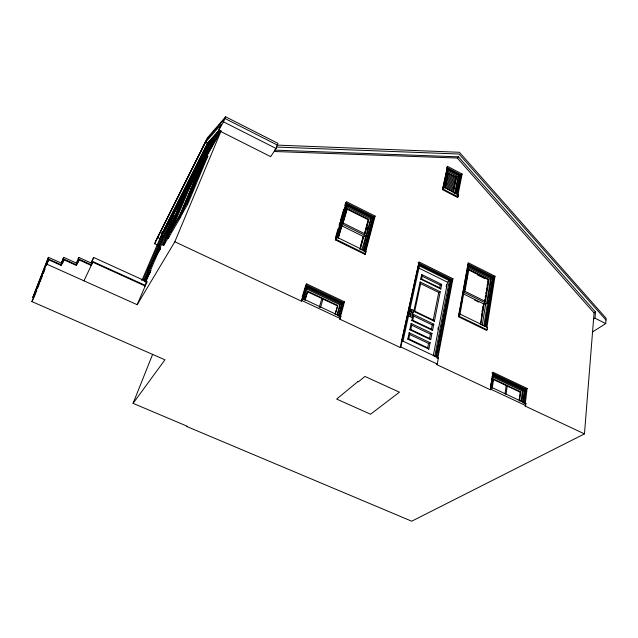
<?xml version="1.0" encoding="UTF-8"?>
<svg xmlns="http://www.w3.org/2000/svg" width="638" height="638" viewBox="0 0 638 638"><rect width="100%" height="100%" fill="white"/><g stroke="black" fill="none" stroke-linecap="round" stroke-linejoin="round"><path stroke-width="0.96" d="M592.271 332.119L605.725 323.586L606.1 318.266L459.4 152.275L277.674 145.129M152.665 354.289L133.071 403.344L187.086 426.192L186.79 426.511L411.709 521.206L584.464 433.88L594.066 312.923L457.318 158.025L274.436 151.501M593.571 319.112L594.999 318.187L595.485 311.99L458.459 156.828L274.468 150.121M147.713 272.043L148.877 266.572L149.172 266.078L150.401 266.644L147.96 272.163L148.455 267.745L148.16 268.247M524.269 403.559L526.055 389.084L527.116 388.438L492.943 372.233L490.335 389.738L436.583 364.529L437.221 364.059L438.402 357.846L402.171 340.772L401.565 341.274M527.116 388.438L525.218 403.894L525.935 403.471L491.332 387.218L490.646 387.657M584.464 433.88L524.962 405.983L525.68 405.561L525.935 403.471M522.028 401.804L523.463 390.4L493.31 376.133L491.627 387.521M523.024 402.347L524.938 389.635L492.791 374.41L492.161 376.556M523.264 403.096L524.938 389.635M521.087 401.485L522.402 391.046L523.463 390.4M519.133 400.52L520.193 392.195L520.72 391.868L493.589 379.052L492.217 388.295M519.539 401.127L520.72 391.868M505.033 393.893L506.181 385.575M506.046 394.372L507.186 386.054M490.59 387.106L491.308 382.314M491.595 380.392L491.874 378.47M490.789 387.848L492.791 374.41M490.335 389.738L491.021 389.3L491.332 387.218M492.807 381.237L493.078 379.387L520.193 392.195M486.156 326.688L494.059 276.972L495.016 276.198L468.188 262.744L458.411 316.719L486.451 330.317L487.105 329.83L487.488 327.422L459.48 313.808L458.85 314.319M495.016 276.198L486.826 327.908L487.488 327.422M483.851 325.986L491.555 278.056L468.563 266.548L459.807 315.204M484.84 326.449L492.967 277.386L468.069 264.914L459.081 314.59M485.167 326.201L492.967 277.386M488.963 279.452L485.39 301.399L464.911 291.303L468.842 269.403L488.963 279.452L488.014 280.226L487.703 282.132M482.208 325.524L485.662 304.254L486.619 303.505L490.606 278.83L491.555 278.056M481.387 315.643L481.698 313.752M482.009 311.854L482.32 309.964M482.623 308.074L482.934 306.176M480.318 324.742L483.724 303.911L463.26 293.839M480.805 324.375L484.202 303.536L485.662 304.254M484.585 301.2L484.896 299.294M485.207 297.388L485.518 295.482M485.829 293.576L486.14 291.67M486.451 289.756L486.77 287.85M487.081 285.944L487.392 284.038M484.912 301.782L488.485 279.835L468.38 269.794L468.037 271.7M464.783 289.788L465.126 287.882M465.979 283.12L466.322 281.222M466.665 279.316L467.008 277.41M467.351 275.512L467.694 273.606M458.411 316.719L459.049 316.209L459.48 313.808M460.357 309.909L460.7 308.018M461.043 306.128L461.896 301.399M462.231 299.509L462.574 297.619M436.998 358.07L452.015 279.532L452.94 278.742L418.991 261.947L400.201 347.471L339.791 319.136L340.158 317.764M452.94 278.742L437.764 358.325L438.402 357.846M434.765 356.347L449.383 280.648L419.437 265.863L402.929 341.354M435.818 356.849L450.851 279.962L418.919 264.18L402.155 340.604M436.129 356.602L450.851 279.962M437.899 329.224L438.274 327.286M446.185 286.629L446.568 284.692M433.25 355.844L447.549 282.235L449.383 280.648M428.856 349.09L430.124 342.702L409.165 332.765L407.786 339.145L428.856 349.09L427.699 347.822L408.767 338.882L407.786 339.145M430.722 339.695L431.974 333.387L411.167 323.466L409.811 329.758L430.722 339.695L429.573 338.443L410.776 329.511L409.811 329.758M432.556 330.42L433.792 324.208L413.145 314.295L411.805 320.507L432.556 330.42L431.416 329.192L412.762 320.276L411.805 320.507M434.374 321.281L440.228 291.781L420.115 281.94L413.775 311.376L434.374 321.281L433.234 320.069L414.716 311.161L413.775 311.376M440.778 288.998L441.695 284.381L421.71 274.547L420.713 279.157L440.778 288.998L439.662 287.842L421.622 278.997L420.713 279.157M457.183 195.292L461.266 174.9L462.127 174.022L447.461 166.319L442.485 189.653L457.462 197.413L458.044 196.839L458.443 194.813L443.482 187.054L442.908 187.644M457.462 197.413L462.127 174.022M427.699 347.822L428.569 343.451L430.124 342.702M429.573 338.443L430.427 334.137L431.974 333.387M431.416 329.192L432.261 324.941L433.792 324.208M433.234 320.069L438.737 292.483L440.228 291.781M439.662 287.842L440.22 285.074L441.695 284.381M455.189 193.832L458.834 175.793L447.836 170.027L444.016 188.035M456.33 193.258L460.197 175.203L447.366 168.472L443.099 187.436M456.433 193.912L460.197 175.203M453.179 192.748L456.369 177.117L447.836 173.097L447.589 174.27L455.843 178.584M454.511 193.753L457.98 176.67L458.834 175.793M456.369 177.117L453.179 191.607L444.83 187.277M444.997 187.54L448.123 172.802M442.485 189.653L443.059 189.071L447.366 168.472M413.36 310.642L411.885 317.469L408.759 315.977L410.25 309.151L411.805 309.893M408.767 338.882L409.7 334.511L409.165 332.765M410.776 329.511L411.701 325.205L411.167 323.466M412.762 320.276L413.671 316.025L413.145 314.295M414.716 311.161L420.633 283.631L420.115 281.94M421.622 278.997L422.22 276.23L421.71 274.547M401.852 340.851L418.632 264.459L450.548 280.226M400.201 347.471L400.808 346.976L402.171 340.772M364.984 254.418L375.088 216.075L346.426 201.704L335.341 239.896L364.984 254.418L366.148 251.516L336.529 236.993L336.011 237.583M363.963 250.838L373.031 217.335L346.426 204.016L336.577 237.408M363.979 251.492L373.031 217.335M365.024 252.01L374.283 216.968L375.088 216.075M361.794 250.168L370.71 218.89L371.515 217.997L346.944 205.707L346.171 206.624L370.71 218.89M367.193 229.951L367.935 227.176M362.91 250.343L371.515 217.997M360.271 247.113L362.998 236.961L363.804 236.084L365.351 236.85M359.928 249.45L363.405 236.523L341.649 225.772L338.459 236.826M360.334 249.019L363.804 236.084M364.681 232.814L368.03 220.333L368.836 219.44L347.343 208.706L346.57 209.615M364.569 234.298L368.437 219.887L346.952 209.16L342.813 223.531L347.343 208.706M368.836 219.44L364.968 233.867L343.204 223.085M338.666 316.408L342.263 303.122L306.711 286.287L302.739 298.863M339.775 316.926L343.635 302.643L344.456 301.822L306.655 283.894L305.889 284.755L343.635 302.643M344.456 301.822L340.341 317.078L340.891 316.536L302.571 298.536L302.061 299.094M339.791 319.136L340.891 316.536M336.992 315.012L339.799 304.701L340.62 303.887L307.269 288.105L306.503 288.958L339.799 304.701M337.55 315.14L340.62 303.887M338.65 315.73L342.263 303.122M335.078 314.055L337.733 305.435L307.731 291.255L304.884 299.876M335.237 314.566L337.733 305.435M320.603 307.261L322.956 299.047M337.638 237.95L346.944 205.707M338.315 238.221L342.04 225.326L341.649 225.772M319.215 307.644L321.839 298.528M335.779 236.594L337.973 229.042M339.065 225.27L339.887 222.439M340.437 220.549L343.73 209.232M344.823 205.46L345.652 202.629L374.283 216.968M335.341 239.896L336.529 236.993M336.569 238.054L346.426 204.016M342.343 219.871L343.707 215.134M344.807 211.353L345.629 208.514M303.967 297.364L304.812 294.565M303.887 299.326L307.269 288.105M304.996 300.37L307.731 291.255M302.149 297.093L305.602 285.704M133.071 403.344L164.947 359.808L31.9 301.583L46.518 264.036L137.17 304.693L174.82 241.77L301.439 301.152L306.655 283.894M301.439 301.152L302.571 298.536M302.707 299.525L306.711 286.287M154.635 243.732L205.572 142.234L221.115 124.569L218.643 130.455L270.671 156.629L276.102 148.479L277.969 143.367L225.621 116.794L207.486 137.752L156.637 239.106L154.635 243.732L158.192 245.391M61.878 264.036L62.117 263.478L48.472 257.329L32.697 297.563L33.375 296.223M33.734 295.29L48.472 257.329M33.95 297.539L36.829 290.178M37.546 288.336L39.341 283.735M40.058 281.892L42.571 275.457M43.288 273.614L45.083 269.013M46.518 265.336L48.671 259.818L61.176 265.44L63.967 259.849L76.337 265.432L79.032 259.889L91.266 265.432L91.529 264.874L78.171 258.821L78.841 257.441L92.183 263.494M61.168 263.366L63.768 257.385L77.262 263.486L77.015 264.044M61.479 262.904L63.768 257.385M61.176 265.44L61.415 264.882L47.754 258.733M62.436 263.51L63.967 259.849M218.619 134.355L220.333 130.264M174.82 241.77L221.195 130.71L160.226 237.87M210.899 147.936L217.598 132.002M180.514 214.145L181.631 214.679L187.516 204.567L207.844 156.15L206.768 155.616L200.795 166.119L178.68 218.268M212.422 145.265L218.324 131.189M213.953 142.569L219.065 130.367L207.509 143.199L162.227 233.221L141.78 280.704M215.492 139.85L219.456 130.399M217.048 137.114L219.871 130.383M218.643 130.455L223.499 121.858L225.621 116.794M178.329 218.882L190.961 188.984L198.849 175.211M182.947 210.444L182.388 210.173L191.408 188.816L196.759 179.549M202.039 163.535L213.363 136.699M203.482 160.983L214.049 135.942M183.513 209.081L191.95 189.079L194.917 183.927M193.785 184.725L201.361 166.765L204.942 160.473M204.942 158.415L214.743 135.168M189.063 189.063L188.035 188.561L167.036 237.974L168.113 238.484L180.666 216.952L183.154 211.05M182.388 210.173L186.798 202.565L195.85 181.072L196.4 181.344M196.592 179.318L205.3 158.639M206.417 155.832L215.445 134.395M206.768 155.616L186.392 204.024L187.516 204.567M207.9 153.216L216.154 133.605M209.392 150.584L216.872 132.808M192.205 180.841L208.762 141.811M168.113 238.484L169.054 236.251L163.759 245.343L162.698 244.848L182.643 198.043L188.035 188.561M170.984 231.714L189.414 188.234L198.769 171.837M193.577 178.425L209.4 141.102M194.957 175.992L210.046 140.384M196.352 173.536L210.692 139.666M197.756 171.064L211.353 138.932M199.176 168.576L212.015 138.199M200.595 166.063L212.685 137.457M137.17 304.693L147.019 281.781L93.69 257.489L91.952 261.149L145.456 285.457M182.883 197.246L197.078 163.942M165.011 241.324L164.476 241.076L173.337 220.285L178.792 210.843M174.581 218.826L174.062 218.579L182.612 198.522L183.122 198.761L186.719 192.453M184.183 194.949L199.144 159.827M185.498 192.644L201.225 155.696M176.973 215.11L173.855 220.533L166.685 237.376L170.171 231.363M175.665 216.282L175.123 217.558L176.463 215.221M183.122 198.761L176.2 215.014L179.78 208.786M186.814 190.315L203.307 151.549M163.759 245.343L165.29 241.746M164.476 241.076L168.448 234.234L177.34 213.307M178.074 211.593L186.647 191.416M188.146 187.971L205.404 147.386M189.494 185.61L207.509 143.199L205.572 142.234M190.842 183.234L208.132 142.505M146.628 276.206L147.801 273.471M150.536 267.083L151.708 264.339M153.662 259.778L154.835 257.042M155.616 255.216L156.796 252.473M161.486 241.515L162.267 239.689M172.802 214.982L180.833 196.233M144.595 281.079L162.993 238.11L169.437 226.881M174.03 212.821L182.835 192.253M175.267 210.644L184.845 188.258M176.511 208.451L186.862 184.246M177.771 206.241L188.888 180.219M145.823 281.294L174.134 215.014L162.004 236.283L143.183 280.098M179.031 204.016L190.922 176.176M180.307 201.775L192.963 172.116M181.591 199.519L195.013 168.033M163.288 231.73L165.114 227.471M164.444 229.688L167.052 223.619M165.617 227.63L168.998 219.759M166.789 225.557L170.952 215.875M167.977 223.475L172.914 211.983M169.174 221.37L174.876 208.068M170.37 219.257L176.854 204.136M144.084 280.927L162.913 237.009M171.582 217.127L178.839 200.196M144.34 280.967L162.754 237.998L170.681 224.177M162.132 233.755L163.184 231.307M76.201 263.271L78.841 257.441M76.337 265.432L76.584 264.874L63.074 258.773M77.421 263.518L79.032 259.889M91.122 262.912L93.69 257.489M91.92 264.044L92.789 262.21L145.145 285.983M83.953 280.824L92.789 262.21M31.9 301.583L33.543 298.345M46.518 264.036L48.671 259.818M155.975 240.646L206.752 139.475L224.919 118.477L277.347 145.065L277.099 145.44M161.558 234.76L220.198 131.572M182.596 199.997L186.639 192.907M200.826 168.033L205.308 160.178M182.069 201.233L186.113 194.151M200.292 169.301L203.873 163.017M181.535 202.477L184.685 196.967M199.758 170.569L203.339 164.293M205.548 160.186L207.844 156.15M181.009 203.721L184.597 197.429M199.215 171.845L203.243 164.787M180.482 204.965L184.071 198.681M198.681 173.121L202.709 166.071M179.948 206.21L183.537 199.941M198.139 174.397L201.72 168.137M179.414 207.462L183.002 201.193M197.605 175.681L202.071 167.866M178.887 208.714L182.915 201.672M197.062 176.965L200.635 170.713M178.353 209.966L181.487 204.495M196.52 178.249L200.093 172.013M162.865 237.288L172.061 221.043M177.819 211.226L180.945 205.763M195.97 179.541L199.989 172.523M177.276 212.486L180.857 206.249M195.427 180.833L198.107 176.16M163.926 236.108L164.899 234.409M165.872 232.71L170.745 224.209M174.062 218.579L180.315 207.517M190.953 189.207L193.864 184.135M194.335 183.425L198.298 176.519M177.356 213.674L179.142 210.564M195.22 182.58L196.209 180.857M173.313 221.809L176.431 216.394M191.4 190.395L194.853 184.382M172.762 223.093L175.881 217.678M190.842 191.711L194.797 184.845M172.22 224.377L175.338 218.97M190.284 193.027L194.239 186.176M171.67 225.661L175.227 219.496M189.725 194.351L193.186 188.362M171.12 226.953L175.123 220.022M189.167 195.675L193.115 188.832M170.569 228.244L173.68 222.861M188.609 197.006L193.051 189.311M170.019 229.544L174.014 222.622M188.05 198.33L192.485 190.65M169.469 230.844L172.571 225.469M187.484 199.67L191.918 191.99M168.918 232.144L171.909 226.969M186.926 201.002L190.371 195.045M168.36 233.444L171.853 227.415M186.36 202.342L189.805 196.384M167.802 234.752L171.295 228.731M185.794 203.681L189.725 196.887M167.244 236.06L170.737 230.047M185.227 205.029L189.159 198.243M160.617 247.743L152.785 261.261L160.377 248.708M184.653 206.377L188.098 200.444M160.25 248.716L153.136 260.432M166.127 238.692L170.107 231.825M184.087 207.733L188.019 200.954M162.698 244.848L187.939 201.472M150.401 266.644L150.113 267.139L148.877 266.572M167.036 237.974L179.557 216.426L180.666 216.952M147.96 272.163L148 271.549M144.738 281.246L151.023 270.536M144.993 281.366L150.313 272.298M145.52 281.055L148.415 276.126M145.201 281.948L147.035 278.83M145.456 282.068L146.373 280.505M144.523 286.007L147.019 281.781M457.318 158.025L458.459 156.828M457.861 195.395L458.443 194.813M483.245 304.286L484.202 303.536M594.066 312.923L595.485 311.99M412.906 312.421L412.052 312.947L410.912 312.445L410.354 311.288L410.792 310.355L411.901 310.347M276.589 147.059L459.033 154.029L605.972 320.037M301.949 300.586L340.341 318.601M400.808 346.976L437.221 364.059M491.021 389.3L525.68 405.561M162.004 236.283L163.44 236.953M158.009 237.767L159.891 238.644M168.448 234.234L168.982 234.481M160.353 232.336L162.227 233.221M306.447 286.574L341.992 303.401M492.448 374.634L524.58 389.85M493.182 377.225L522.402 391.046M307.341 291.678L337.335 305.841M173.337 220.285L173.855 220.533M491.93 372.911L526.055 389.084M409.7 334.511L428.569 343.451M411.701 325.205L430.427 334.137M413.671 316.025L432.261 324.941M186.798 202.565L187.365 202.836M459.049 316.209L487.105 329.83M192.684 187.333L192.142 187.07L200.826 166.502L201.361 166.765M191.408 188.816L191.95 189.079M189.414 188.234L190.961 188.984M335.859 239.306L365.534 253.836M420.633 283.631L438.737 292.483M474.353 299.908L478.803 302.101M422.22 276.23L440.22 285.074M418.56 267.936L447.549 282.235M463.188 291.957L486.619 303.505M341.25 223.651L366.156 235.98M418.113 262.776L452.015 279.532M467.638 267.346L490.606 278.83M477.527 274.994L484.513 278.479M468.125 263.98L494.059 276.972M346.171 204.319L372.767 217.63M467.758 265.185L492.648 277.642M594.999 318.187L605.725 323.586M223.499 121.858L276.102 148.479M453.427 190.411L445.085 186.081L445.34 184.892L453.674 189.223M443.059 189.071L458.044 196.839M454.639 184.47L446.345 180.147L446.592 178.967L454.886 183.289M454.4 185.65L446.09 181.328L445.587 183.704L453.913 188.027M445.842 182.516L454.16 186.838M447.836 173.097L456.082 177.412M455.604 179.756L447.342 175.434L447.094 176.614L455.365 180.929M446.839 177.787L455.125 182.109M446.616 167.212L461.266 174.9M447.086 168.767L459.91 175.49M447.836 171.359L457.98 176.67M410.697 313.665L410.274 315.619L410.792 315.866L411.215 313.912L410.697 313.665M411.51 309.733L411.071 310.666L411.63 311.822L412.762 312.325L413.623 311.807L413.552 310.642L412.619 309.725L411.51 309.733M357.982 381.516L336.649 399.069L370.55 414.229L399.412 392.187L364.944 376.444L358.492 381.747L357.982 381.516"/></g></svg>
